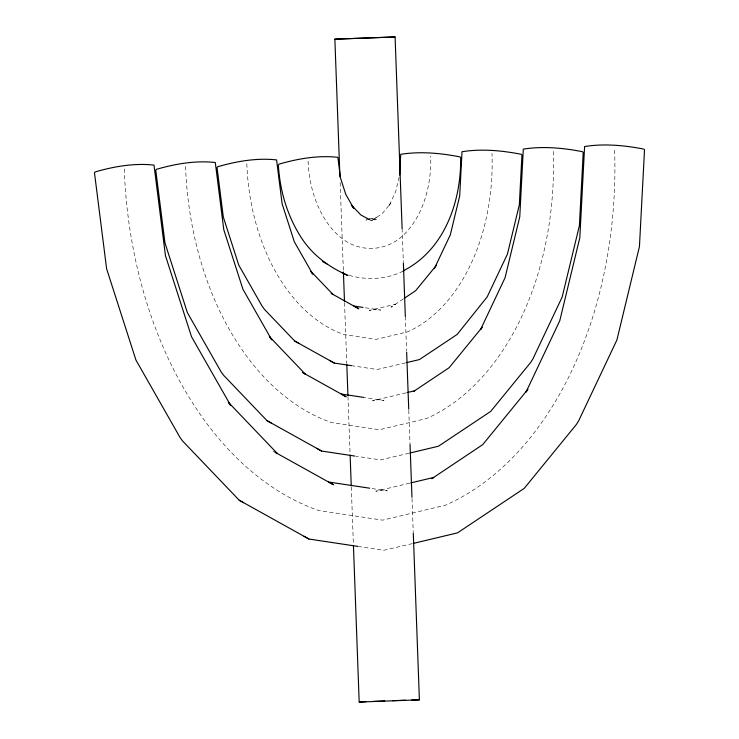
<?xml version="1.0" encoding="UTF-8"?>
<svg xmlns="http://www.w3.org/2000/svg" width="739" height="739" viewBox="0 0 739 739"><rect width="100%" height="100%" fill="white"/><g stroke="black" fill="none" stroke-linecap="round" stroke-linejoin="round"><path stroke-width="0.55" stroke-dasharray="3.69 2.77" d="M399.134 177.157L395.568 191.909L388.649 206.532L390.82 203.096L382.165 213.7L371.883 220.564L376.594 217.515L365.916 220.056L371.606 218.846L377.38 219.686L366.544 218.06M403.318 298.944L390.949 307.202L395.661 304.154L369.232 310.445L374.922 309.235L380.696 310.084L364.133 307.59M403.161 271.102C386.414 279.536 367.255 280.423 349.279 275.435M405.6 362.867L377.13 369.5L351.487 365.657M406.117 392.843L372.539 400.843L378.239 399.633L384.012 400.473L365.242 397.647M409.009 453.238L380.446 459.889L355.912 456.222M409.692 483.177L375.855 491.232L381.555 490.022L387.319 490.872L370.756 488.368M412.353 543.618L383.763 550.287L359.219 546.611M368.659 219.252L371.468 220.813L368.512 219.16M272.977 451.095L274.742 452.092M402.108 228.517L403.328 261.782M405.332 316.449L406.598 350.997M408.778 410.302L410.043 444.85M412.011 498.391L413.23 531.784M340.134 182.561L343.413 271.998M344.54 302.713L346.767 363.533M347.977 396.52L350.083 453.922M351.293 486.918L353.399 544.366M308.108 161.176A90.454 61.346 88.2 0 0 341.621 238.161C359.976 252.793 385.832 251.583 402.912 235.565A90.454 61.346 88.2 0 0 430.689 155.984M246.826 163.772A180.907 122.683 88.2 0 0 344.078 334.555L376.031 339.367L407.531 331.866A180.907 122.683 88.2 0 0 491.98 153.389M185.535 166.367A271.361 184.029 88.2 0 0 331.414 422.532L379.338 429.765L426.588 418.505A271.361 184.029 88.2 0 0 553.262 150.793M124.244 168.963A361.814 245.366 88.2 0 0 318.758 510.52L382.654 520.154L445.654 505.143A361.814 245.366 88.2 0 0 614.552 148.197"/><path stroke-width="1.11" d="M399.642 175.051L400.723 154.331C420.103 151.19 440.721 153.102 459.981 156.899L460.646 157.647C461.312 200.602 444.998 248.609 405.037 269.883L403.161 271.102M434.338 268.617L450.31 234.854L459.695 195.937L462.014 151.735C481.394 148.594 502.003 150.516 521.272 154.303L521.937 155.051L519.332 204.786L507.434 254.105L487.186 296.884L457.173 334.425L419.401 359.579L406.662 362.609M480.507 329.659L505.042 277.809L519.757 216.823L523.304 149.139C542.685 145.999 563.294 147.92 582.554 151.707L583.228 152.456L579.394 225.672L562.167 297.05L532.874 358.96L530.704 362.396L490.696 411.411L438.458 446.217L410.099 452.979M526.186 391.744L559.774 320.754L579.819 237.709L584.595 146.544C603.966 143.403 624.584 145.324 643.845 149.112L644.519 149.86L639.447 246.558L616.899 340.005L578.554 421.045L576.383 424.482L524.21 488.396L457.524 532.865L413.452 543.359M481.098 328.975L482.179 327.257L449.192 367.662L413.84 391.291M526.242 391.919L527.868 389.342L482.706 444.647L431.955 478.567M436.5 265.181L415.678 290.686L404.27 298.307M431.899 478.66L433.784 477.431L410.782 482.909M407.189 392.585L414.718 390.792M339.922 176.824L334.869 39.167L395.088 36.95L402.108 228.517M395.088 36.95L334.869 39.167M353.436 545.521L359.182 702.05L366.008 701.699M413.277 532.939L419.392 699.833L359.182 702.05M373.177 701.394L384.751 700.951M392.548 700.664L405.434 700.212M411.734 700.018L419.392 699.833M367.726 218.735L360.715 214.837L351.311 204.999L353.732 208.343L345.76 194.348L340.467 177.887L337.871 157.324C318.389 155.125 297.771 158.663 278.963 164.169L278.354 165.037C279.952 191.826 287.933 218.06 303.082 240.332C314.306 256.341 329.308 266.991 346.933 275.084L348.171 275.268M363.025 307.424L353.889 306.038L358.803 308.8L332.43 294.113M310.925 271.592L312.736 274.095L294.334 241.792L282.122 203.788L276.58 159.92C257.107 157.721 236.489 161.259 217.672 166.765L217.063 167.633L223.298 216.989L238.78 265.153L262.086 306.085L264.507 309.419L294.759 341.067L334.268 363.061L351.487 365.657M364.133 397.48L341.224 394.026L346.148 396.788L303.711 373.167M302.519 372.511L305.17 373.999L269.329 336.504L271.74 339.848L242.919 289.235L223.788 229.69L215.289 162.515C195.817 160.317 175.198 163.855 156.382 169.36L155.772 170.229L164.963 242.891L187.355 312.597L221.09 371.837L223.511 375.172L266.982 420.648L321.604 451.049L354.803 456.055M369.657 488.202L328.559 482.013L333.483 484.766L274.963 452.203M228.933 403.097L230.744 405.6L191.503 336.679L165.444 255.592L154.008 165.111C134.526 162.913 113.908 166.451 95.091 171.956L94.481 172.824L106.619 268.802L135.939 360.041L180.104 437.59L182.515 440.924L239.214 500.229L308.948 539.036L358.119 546.444M342.009 272.322L346.933 275.084M322.537 261.486L326.952 263.971M331.174 293.429L332.947 294.418L311.101 271.573M329.345 360.299L334.268 363.061M294.759 341.067L299.175 343.552M316.689 448.287L321.604 451.049M266.982 420.648L271.407 423.133M275.629 452.591L277.393 453.58L228.333 402.265M304.025 536.274L308.948 539.036M239.214 500.229L243.63 502.714M403.374 262.927L405.332 316.449M406.644 352.152L408.732 409.147M410.043 444.85L411.965 497.236M343.413 271.998L344.494 301.577M346.813 364.669L347.93 395.383M350.12 455.058L351.247 485.782"/></g></svg>
